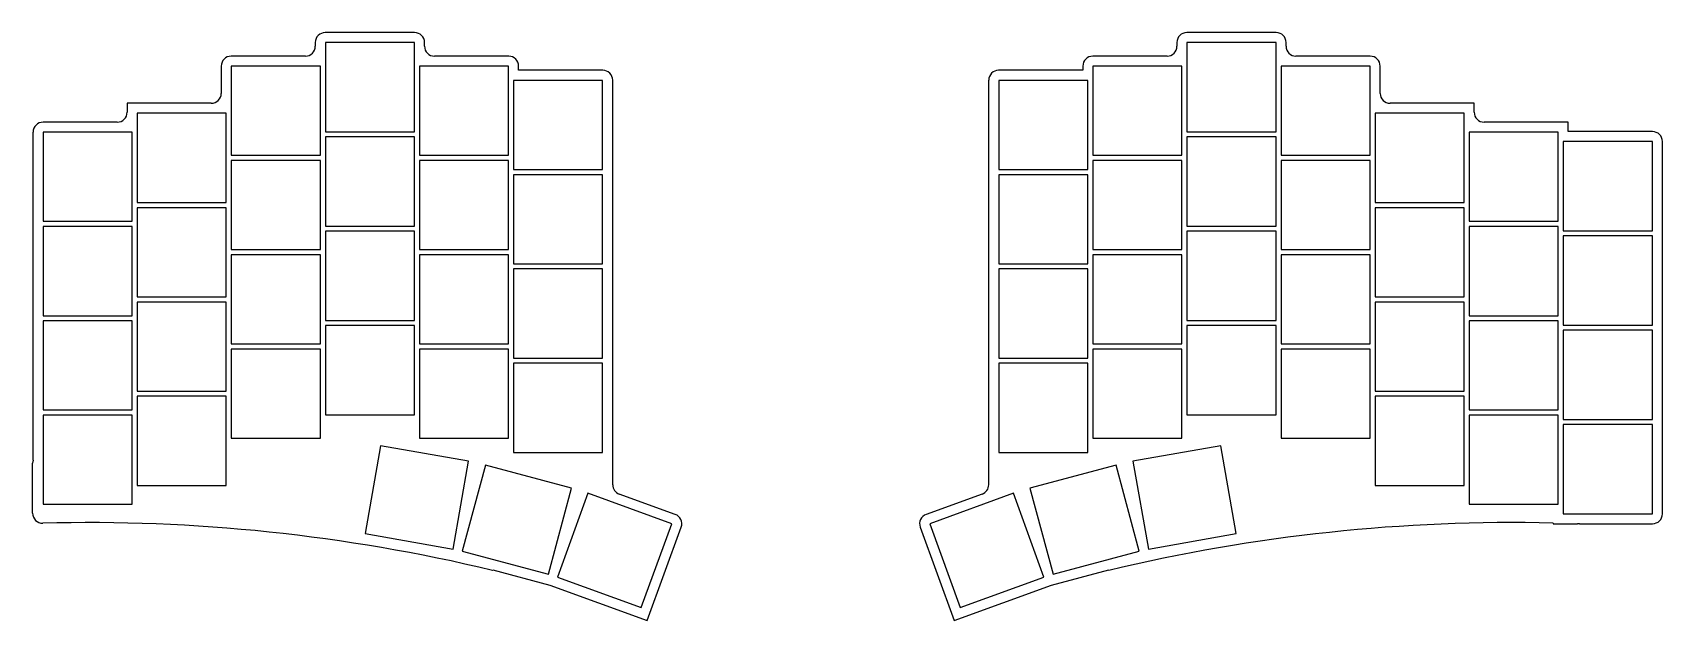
# Model space of a CAD drawing. Header units: millimetres. Extents: x 58 to 387, y -231 to -112.
import ezdxf

# ---------------------------------------------------------------- set-up
doc = ezdxf.new("R2010")
doc.units = ezdxf.units.MM

msp = doc.modelspace()

# ---------------------------------------------------------------- linework, layer by layer
for p, q in [((135.03, -111.82), (116.97, -111.82)), ((309.02, -111.82), (290.98, -111.82)), ((114.97, -113.82), (114.97, -114.58)), ((135, -113.85), (117, -113.85)), ((117, -113.85), (117, -131.85)), ((135, -131.85), (135, -113.85)), ((137.03, -114.58), (137.03, -113.82)), ((288.98, -113.82), (288.98, -114.58)), ((309, -113.85), (291, -113.85)), ((291, -113.85), (291, -131.85)), ((309, -131.85), (309, -113.85)), ((311.02, -114.58), (311.02, -113.82)), ((112.97, -116.58), (97.97, -116.58)), ((154.03, -116.58), (139.03, -116.58)), ((286.98, -116.58), (271.98, -116.58)), ((328.02, -116.58), (313.02, -116.58)), ((95.97, -118.58), (95.97, -124.11)), ((116, -118.61), (98, -118.61)), ((98, -118.61), (98, -136.61)), ((116, -136.61), (116, -118.61)), ((154, -118.61), (136, -118.61)), ((136, -118.61), (136, -136.61)), ((154, -136.61), (154, -118.61)), ((173, -121.47), (155, -121.47)), ((155, -121.47), (155, -139.47)), ((156.03, -119.44), (156.03, -118.58)), ((173.03, -119.44), (156.03, -119.44)), ((173, -139.47), (173, -121.47)), ((175.03, -203.14), (175.03, -121.44)), ((250.97, -203.14), (250.97, -121.44)), ((269.98, -119.44), (252.97, -119.44)), ((271, -121.47), (253, -121.47)), ((253, -121.47), (253, -139.47)), ((269.98, -118.58), (269.98, -119.44)), ((271, -139.47), (271, -121.47)), ((290, -118.61), (272, -118.61)), ((272, -118.61), (272, -136.61)), ((290, -136.61), (290, -118.61)), ((328, -118.61), (310, -118.61)), ((310, -118.61), (310, -136.61)), ((328, -136.61), (328, -118.61)), ((330.02, -124.11), (330.02, -118.58)), ((93.97, -126.11), (76.97, -126.11)), ((76.97, -126.11), (76.97, -127.92)), ((97, -128.13), (79, -128.13)), ((79, -128.13), (79, -146.13)), ((97, -146.13), (97, -128.13)), ((347, -128.13), (329, -128.13)), ((329, -128.13), (329, -146.13)), ((349.02, -126.11), (332.02, -126.11)), ((347, -146.13), (347, -128.13)), ((349.02, -127.92), (349.02, -126.11)), ((74.97, -129.92), (59.98, -129.92)), ((368.02, -129.92), (351.02, -129.92)), ((368.02, -131.82), (368.02, -129.92)), ((57.98, -198.21), (57.98, -131.92)), ((78, -131.94), (60, -131.94)), ((60, -131.94), (60, -149.94)), ((78, -149.94), (78, -131.94)), ((117, -131.85), (135, -131.85)), ((135, -132.9), (117, -132.9)), ((117, -132.9), (117, -150.9)), ((135, -150.9), (135, -132.9)), ((291, -131.85), (309, -131.85)), ((309, -132.9), (291, -132.9)), ((291, -132.9), (291, -150.9)), ((309, -150.9), (309, -132.9)), ((366, -131.94), (348, -131.94)), ((348, -131.94), (348, -149.94)), ((366, -149.94), (366, -131.94)), ((385, -133.85), (367, -133.85)), ((367, -133.85), (367, -151.85)), ((385.02, -131.82), (368.02, -131.82)), ((385, -151.85), (385, -133.85)), ((387.02, -209.03), (387.02, -133.82)), ((98, -136.61), (116, -136.61)), ((116, -137.66), (98, -137.66)), ((98, -137.66), (98, -155.66)), ((116, -155.66), (116, -137.66)), ((136, -136.61), (154, -136.61)), ((154, -137.66), (136, -137.66)), ((136, -137.66), (136, -155.66)), ((154, -155.66), (154, -137.66)), ((272, -136.61), (290, -136.61)), ((290, -137.66), (272, -137.66)), ((272, -137.66), (272, -155.66)), ((290, -155.66), (290, -137.66)), ((310, -136.61), (328, -136.61)), ((328, -137.66), (310, -137.66)), ((310, -137.66), (310, -155.66)), ((328, -155.66), (328, -137.66)), ((155, -139.47), (173, -139.47)), ((173, -140.52), (155, -140.52)), ((155, -140.52), (155, -158.52)), ((173, -158.52), (173, -140.52)), ((253, -139.47), (271, -139.47)), ((271, -140.52), (253, -140.52)), ((253, -140.52), (253, -158.52)), ((271, -158.52), (271, -140.52)), ((79, -146.13), (97, -146.13)), ((97, -147.19), (79, -147.19)), ((79, -147.19), (79, -165.19)), ((97, -165.19), (97, -147.19)), ((329, -146.13), (347, -146.13)), ((347, -147.19), (329, -147.19)), ((329, -147.19), (329, -165.19)), ((347, -165.19), (347, -147.19)), ((60, -149.94), (78, -149.94)), ((78, -151), (60, -151)), ((60, -151), (60, -169)), ((78, -169), (78, -151)), ((117, -150.9), (135, -150.9)), ((291, -150.9), (309, -150.9)), ((348, -149.94), (366, -149.94)), ((366, -151), (348, -151)), ((348, -151), (348, -169)), ((366, -169), (366, -151)), ((135, -151.95), (117, -151.95)), ((117, -151.95), (117, -169.95)), ((135, -169.95), (135, -151.95)), ((309, -151.95), (291, -151.95)), ((291, -151.95), (291, -169.95)), ((309, -169.95), (309, -151.95)), ((367, -151.85), (385, -151.85)), ((385, -152.9), (367, -152.9)), ((367, -152.9), (367, -170.9)), ((385, -170.9), (385, -152.9)), ((98, -155.66), (116, -155.66)), ((116, -156.71), (98, -156.71)), ((98, -156.71), (98, -174.71)), ((116, -174.71), (116, -156.71)), ((136, -155.66), (154, -155.66)), ((154, -156.71), (136, -156.71)), ((136, -156.71), (136, -174.71)), ((154, -174.71), (154, -156.71)), ((272, -155.66), (290, -155.66)), ((290, -156.71), (272, -156.71)), ((272, -156.71), (272, -174.71)), ((290, -174.71), (290, -156.71)), ((310, -155.66), (328, -155.66)), ((328, -156.71), (310, -156.71)), ((310, -156.71), (310, -174.71)), ((328, -174.71), (328, -156.71)), ((155, -158.52), (173, -158.52)), ((173, -159.57), (155, -159.57)), ((155, -159.57), (155, -177.57)), ((173, -177.57), (173, -159.57)), ((253, -158.52), (271, -158.52)), ((271, -159.57), (253, -159.57)), ((253, -159.57), (253, -177.57)), ((271, -177.57), (271, -159.57)), ((79, -165.19), (97, -165.19)), ((97, -166.24), (79, -166.24)), ((79, -166.24), (79, -184.24)), ((97, -184.24), (97, -166.24)), ((329, -165.19), (347, -165.19)), ((347, -166.24), (329, -166.24)), ((329, -166.24), (329, -184.24)), ((347, -184.24), (347, -166.24)), ((60, -169), (78, -169)), ((78, -170.04), (60, -170.04)), ((60, -170.04), (60, -188.04)), ((78, -188.04), (78, -170.04)), ((117, -169.95), (135, -169.95)), ((135, -171), (117, -171)), ((117, -171), (117, -189)), ((135, -189), (135, -171)), ((291, -169.95), (309, -169.95)), ((309, -171), (291, -171)), ((291, -171), (291, -189)), ((309, -189), (309, -171)), ((348, -169), (366, -169)), ((366, -170.04), (348, -170.04)), ((348, -170.04), (348, -188.04)), ((366, -188.04), (366, -170.04)), ((367, -170.9), (385, -170.9)), ((385, -171.95), (367, -171.95)), ((367, -171.95), (367, -189.95)), ((385, -189.95), (385, -171.95)), ((98, -174.71), (116, -174.71)), ((116, -175.76), (98, -175.76)), ((98, -175.76), (98, -193.76)), ((116, -193.76), (116, -175.76)), ((136, -174.71), (154, -174.71)), ((154, -175.76), (136, -175.76)), ((136, -175.76), (136, -193.76)), ((154, -193.76), (154, -175.76)), ((155, -177.57), (173, -177.57)), ((253, -177.57), (271, -177.57)), ((272, -174.71), (290, -174.71)), ((290, -175.76), (272, -175.76)), ((272, -175.76), (272, -193.76)), ((290, -193.76), (290, -175.76)), ((310, -174.71), (328, -174.71)), ((328, -175.76), (310, -175.76)), ((310, -175.76), (310, -193.76)), ((328, -193.76), (328, -175.76)), ((173, -178.62), (155, -178.62)), ((155, -178.62), (155, -196.62)), ((173, -196.62), (173, -178.62)), ((271, -178.62), (253, -178.62)), ((253, -178.62), (253, -196.62)), ((271, -196.62), (271, -178.62)), ((79, -184.24), (97, -184.24)), ((329, -184.24), (347, -184.24)), ((97, -185.28), (79, -185.28)), ((79, -185.28), (79, -203.28)), ((97, -203.28), (97, -185.28)), ((347, -185.28), (329, -185.28)), ((329, -185.28), (329, -203.28)), ((347, -203.28), (347, -185.28)), ((60, -188.04), (78, -188.04)), ((78, -189.09), (60, -189.09)), ((60, -189.09), (60, -207.09)), ((78, -207.09), (78, -189.09)), ((117, -189), (135, -189)), ((291, -189), (309, -189)), ((348, -188.04), (366, -188.04)), ((366, -189.09), (348, -189.09)), ((348, -189.09), (348, -207.09)), ((366, -207.09), (366, -189.09)), ((367, -189.95), (385, -189.95)), ((98, -193.76), (116, -193.76)), ((136, -193.76), (154, -193.76)), ((272, -193.76), (290, -193.76)), ((310, -193.76), (328, -193.76)), ((385, -191), (367, -191)), ((367, -191), (367, -209)), ((385, -209), (385, -191)), ((128.17, -195.29), (125.05, -213.02)), ((145.9, -198.41), (128.17, -195.29)), ((155, -196.62), (173, -196.62)), ((253, -196.62), (271, -196.62)), ((297.83, -195.29), (280.1, -198.41)), ((300.95, -213.02), (297.83, -195.29)), ((57.98, -198.21), (57.88, -198.78)), ((57.88, -208.91), (57.88, -198.78)), ((142.78, -216.14), (145.9, -198.41)), ((149.31, -199.17), (144.66, -216.56)), ((166.7, -203.83), (149.31, -199.17)), ((276.69, -199.17), (259.3, -203.83)), ((281.34, -216.56), (276.69, -199.17)), ((280.1, -198.41), (283.22, -216.14)), ((79, -203.28), (97, -203.28)), ((162.04, -221.22), (166.7, -203.83)), ((259.3, -203.83), (263.96, -221.22)), ((329, -203.28), (347, -203.28)), ((60, -207.09), (78, -207.09)), ((170.04, -204.88), (163.88, -221.8)), ((186.95, -211.04), (170.04, -204.88)), ((187.67, -209.14), (176.34, -205.02)), ((249.66, -205.02), (238.33, -209.14)), ((255.96, -204.88), (239.05, -211.04)), ((262.12, -221.8), (255.96, -204.88)), ((348, -207.09), (366, -207.09)), ((367, -209), (385, -209)), ((125.05, -213.02), (142.78, -216.14)), ((180.79, -227.95), (186.95, -211.04)), ((182, -230.55), (188.86, -211.71)), ((237.14, -211.71), (244, -230.55)), ((239.05, -211.04), (245.21, -227.95)), ((283.22, -216.14), (300.95, -213.02)), ((364.98, -210.88), (364.98, -211.03)), ((364.98, -211.03), (369.85, -211.03)), ((370.28, -211.03), (385.02, -211.03)), ((370.29, -211.04), (370.28, -211.03)), ((144.66, -216.56), (162.04, -221.22)), ((263.96, -221.22), (281.34, -216.56)), ((150.77, -220.45), (150.8, -220.3)), ((150.8, -220.3), (162.36, -223.4)), ((263.64, -223.4), (275.2, -220.3)), ((275.2, -220.3), (275.23, -220.45)), ((162.36, -223.4), (182, -230.55)), ((163.88, -221.8), (180.79, -227.95)), ((244, -230.55), (263.64, -223.4)), ((245.21, -227.95), (262.12, -221.8))]:
    msp.add_line(p, q)
for centre, radius, start, end in [((116.97, -113.82), 2, 90, 180), ((135.03, -113.82), 2, 0, 90), ((290.98, -113.82), 2, 90, 180), ((309.02, -113.82), 2, 0, 90), ((112.97, -114.58), 2, 270, 0), ((139.03, -114.58), 2, 180, 270), ((286.98, -114.58), 2, 270, 0), ((313.02, -114.58), 2, 180, 270), ((97.97, -118.58), 2, 90, 180), ((154.03, -118.58), 2, 0, 90), ((271.98, -118.58), 2, 90, 180), ((328.02, -118.58), 2, 0, 90), ((173.03, -121.44), 2, 0, 90), ((252.97, -121.44), 2, 90, 180), ((93.97, -124.11), 2, 270, 0), ((332.02, -124.11), 2, 180, 270), ((74.97, -127.92), 2, 270, 0), ((351.02, -127.92), 2, 180, 270), ((59.98, -131.92), 2, 90, 180), ((385.02, -133.82), 2, 0, 90), ((177.03, -203.14), 2, 180, 250), ((248.97, -203.14), 2, 290, 0), ((59.88, -208.91), 2, 180, 271.5033), ((186.98, -211.02), 2, 340, 70), ((239.02, -211.02), 2, 110, 200), ((385.02, -209.03), 2, 270, 0), ((69.11, -560.79), 350, 76.5069, 91.5033), ((356.89, -560.79), 350, 448.6764, 463.4931), ((356.89, -560.79), 350, 447.8065, 447.8783)]:
    msp.add_arc(centre, radius, start, end)

doc.saveas('drawing.dxf')
